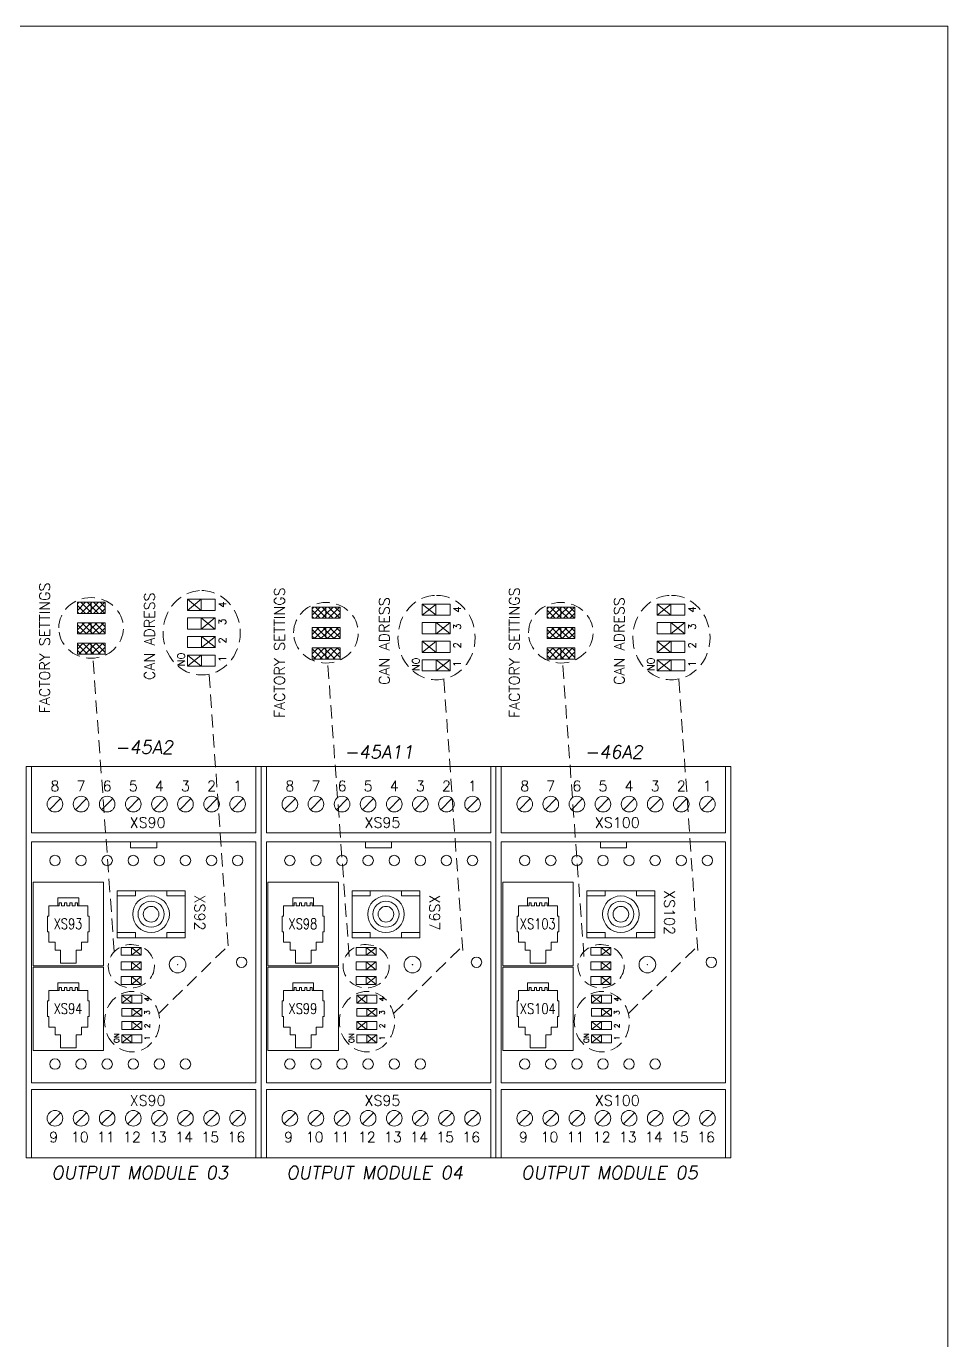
# Model space of a CAD drawing. Extents: x -2993 to 3661, y -4147 to -1441.
# Drawn here: x 825.5 to 1002.1, y -3461.8 to -3209.9 of the extents above; entities that cross this region are included whole.
import ezdxf
from ezdxf.enums import TextEntityAlignment as Align

# ---------------------------------------------------------------- set-up
doc = ezdxf.new("R2010")
doc.units = 0
doc.header["$LTSCALE"] = 0.1
doc.header["$MEASUREMENT"] = 0
doc.linetypes.add('DASHED', pattern=[19.05, 12.7, -6.35])
doc.layers.get('0').update_dxf_attribs({"linetype": 'CONTINUOUS'})
doc.layers.add('DIM', color=5, linetype='CONTINUOUS')
doc.styles.get("Standard").update_dxf_attribs({"font": 'simplex.shx'})

msp = doc.modelspace()

# ---------------------------------------------------------------- linework, layer by layer
at = {"linetype": 'Continuous', "lineweight": 13}
for p, q in [((856.39, -3319.73), (861.73, -3319.73)), ((856.39, -3321.86), (856.39, -3319.73)), ((859.02, -3321.86), (859.02, -3319.73)), ((861.73, -3319.73), (861.73, -3321.86)), ((835.32, -3320.3), (840.65, -3320.3)), ((835.32, -3322.43), (835.32, -3320.3)), ((837.95, -3322.43), (837.95, -3320.3)), ((840.65, -3320.3), (840.65, -3322.43)), ((861.73, -3321.86), (856.39, -3321.86)), ((880.32, -3321.22), (885.65, -3321.22)), ((880.32, -3323.35), (880.32, -3321.22)), ((882.95, -3323.35), (882.95, -3321.22)), ((885.65, -3321.22), (885.65, -3323.35)), ((901.39, -3320.65), (906.73, -3320.65)), ((901.39, -3322.78), (901.39, -3320.65)), ((904.02, -3322.78), (904.02, -3320.65)), ((906.73, -3320.65), (906.73, -3322.78)), ((925.32, -3321.22), (930.65, -3321.22)), ((925.32, -3323.35), (925.32, -3321.22)), ((927.95, -3323.35), (927.95, -3321.22)), ((930.65, -3321.22), (930.65, -3323.35)), ((946.39, -3320.65), (951.73, -3320.65)), ((946.39, -3322.78), (946.39, -3320.65)), ((949.02, -3322.78), (949.02, -3320.65)), ((951.73, -3320.65), (951.73, -3322.78)), ((840.65, -3322.43), (835.32, -3322.43)), ((835.32, -3324.21), (840.65, -3324.21)), ((835.32, -3326.34), (835.32, -3324.21)), ((837.95, -3326.34), (837.95, -3324.21)), ((840.65, -3324.21), (840.65, -3326.34)), ((856.39, -3323.28), (861.73, -3323.28)), ((856.39, -3325.42), (856.39, -3323.28)), ((859.02, -3325.42), (859.02, -3323.28)), ((861.73, -3323.28), (861.73, -3325.42)), ((885.65, -3323.35), (880.32, -3323.35)), ((906.73, -3322.78), (901.39, -3322.78)), ((901.39, -3324.2), (906.73, -3324.2)), ((901.39, -3326.34), (901.39, -3324.2)), ((904.02, -3326.34), (904.02, -3324.2)), ((906.73, -3324.2), (906.73, -3326.34)), ((930.65, -3323.35), (925.32, -3323.35)), ((951.73, -3322.78), (946.39, -3322.78)), ((946.39, -3324.2), (951.73, -3324.2)), ((946.39, -3326.34), (946.39, -3324.2)), ((949.02, -3326.34), (949.02, -3324.2)), ((951.73, -3324.2), (951.73, -3326.34)), ((840.65, -3326.34), (835.32, -3326.34)), ((861.73, -3325.42), (856.39, -3325.42)), ((861.73, -3326.84), (856.39, -3326.84)), ((856.39, -3326.84), (856.39, -3328.97)), ((859.09, -3328.97), (859.09, -3326.84)), ((861.73, -3328.97), (861.73, -3326.84)), ((880.32, -3325.13), (885.65, -3325.13)), ((880.32, -3327.26), (880.32, -3325.13)), ((885.65, -3327.26), (880.32, -3327.26)), ((882.95, -3327.26), (882.95, -3325.13)), ((885.65, -3325.13), (885.65, -3327.26)), ((906.73, -3326.34), (901.39, -3326.34)), ((925.32, -3325.13), (930.65, -3325.13)), ((925.32, -3327.26), (925.32, -3325.13)), ((930.65, -3327.26), (925.32, -3327.26)), ((927.95, -3327.26), (927.95, -3325.13)), ((930.65, -3325.13), (930.65, -3327.26)), ((951.73, -3326.34), (946.39, -3326.34)), ((835.32, -3328.12), (840.65, -3328.12)), ((835.32, -3330.26), (835.32, -3328.12)), ((837.95, -3330.26), (837.95, -3328.12)), ((840.65, -3328.12), (840.65, -3330.26)), ((856.39, -3328.97), (861.73, -3328.97)), ((880.32, -3329.04), (885.65, -3329.04)), ((880.32, -3331.17), (880.32, -3329.04)), ((882.95, -3331.17), (882.95, -3329.04)), ((885.65, -3329.04), (885.65, -3331.17)), ((906.73, -3327.76), (901.39, -3327.76)), ((901.39, -3327.76), (901.39, -3329.89)), ((904.09, -3329.89), (904.09, -3327.76)), ((906.73, -3329.89), (906.73, -3327.76)), ((925.32, -3329.04), (930.65, -3329.04)), ((925.32, -3331.17), (925.32, -3329.04)), ((927.95, -3331.17), (927.95, -3329.04)), ((930.65, -3329.04), (930.65, -3331.17)), ((951.73, -3327.76), (946.39, -3327.76)), ((946.39, -3327.76), (946.39, -3329.89)), ((949.09, -3329.89), (949.09, -3327.76)), ((951.73, -3329.89), (951.73, -3327.76)), ((840.65, -3330.26), (835.32, -3330.26)), ((861.73, -3330.4), (856.39, -3330.4)), ((856.39, -3330.4), (856.39, -3332.53)), ((859.09, -3332.53), (859.09, -3330.4)), ((861.73, -3332.53), (861.73, -3330.4)), ((885.65, -3331.17), (880.32, -3331.17)), ((901.39, -3329.89), (906.73, -3329.89)), ((906.73, -3331.31), (901.39, -3331.31)), ((901.39, -3331.31), (901.39, -3333.45)), ((904.09, -3333.45), (904.09, -3331.31)), ((906.73, -3333.45), (906.73, -3331.31)), ((930.65, -3331.17), (925.32, -3331.17)), ((946.39, -3329.89), (951.73, -3329.89)), ((951.73, -3331.31), (946.39, -3331.31)), ((946.39, -3331.31), (946.39, -3333.45)), ((949.09, -3333.45), (949.09, -3331.31)), ((951.73, -3333.45), (951.73, -3331.31)), ((856.39, -3332.53), (861.73, -3332.53)), ((901.39, -3333.45), (906.73, -3333.45)), ((946.39, -3333.45), (951.73, -3333.45)), ((831.86, -3377.86), (832.27, -3377.86)), ((831.86, -3378.44), (831.86, -3377.86)), ((832.27, -3377.86), (832.27, -3378.44)), ((832.27, -3378.44), (832.88, -3378.44)), ((832.88, -3377.86), (833.29, -3377.86)), ((832.88, -3378.44), (832.88, -3377.86)), ((833.29, -3377.86), (833.29, -3378.44)), ((833.29, -3378.44), (833.89, -3378.44)), ((833.89, -3378.44), (833.89, -3377.86)), ((833.89, -3377.86), (834.3, -3377.86)), ((834.3, -3377.86), (834.3, -3378.44)), ((834.3, -3378.44), (834.91, -3378.44)), ((834.91, -3377.86), (835.32, -3377.86)), ((834.91, -3378.44), (834.91, -3377.86)), ((835.32, -3377.86), (835.32, -3378.44)), ((876.86, -3377.86), (877.27, -3377.86)), ((876.86, -3378.44), (876.86, -3377.86)), ((877.27, -3377.86), (877.27, -3378.44)), ((877.27, -3378.44), (877.88, -3378.44)), ((877.88, -3377.86), (878.29, -3377.86)), ((877.88, -3378.44), (877.88, -3377.86)), ((878.29, -3377.86), (878.29, -3378.44)), ((878.29, -3378.44), (878.89, -3378.44)), ((878.89, -3378.44), (878.89, -3377.86)), ((878.89, -3377.86), (879.3, -3377.86)), ((879.3, -3377.86), (879.3, -3378.44)), ((879.3, -3378.44), (879.91, -3378.44)), ((879.91, -3377.86), (880.32, -3377.86)), ((879.91, -3378.44), (879.91, -3377.86)), ((880.32, -3377.86), (880.32, -3378.44)), ((921.86, -3377.86), (922.27, -3377.86)), ((921.86, -3378.44), (921.86, -3377.86)), ((922.27, -3377.86), (922.27, -3378.44)), ((922.27, -3378.44), (922.88, -3378.44)), ((922.88, -3377.86), (923.29, -3377.86)), ((922.88, -3378.44), (922.88, -3377.86)), ((923.29, -3377.86), (923.29, -3378.44)), ((923.29, -3378.44), (923.89, -3378.44)), ((923.89, -3378.44), (923.89, -3377.86)), ((923.89, -3377.86), (924.3, -3377.86)), ((924.3, -3377.86), (924.3, -3378.44)), ((924.3, -3378.44), (924.91, -3378.44)), ((924.91, -3377.86), (925.32, -3377.86)), ((924.91, -3378.44), (924.91, -3377.86)), ((925.32, -3377.86), (925.32, -3378.44)), ((843.73, -3387.95), (843.73, -3386.42)), ((843.73, -3386.42), (847.54, -3386.42)), ((843.73, -3386.42), (847.54, -3386.42)), ((845.66, -3386.42), (845.66, -3387.95)), ((847.54, -3386.42), (847.54, -3387.95)), ((888.73, -3387.95), (888.73, -3386.42)), ((888.73, -3386.42), (892.54, -3386.42)), ((888.73, -3386.42), (892.54, -3386.42)), ((890.66, -3386.42), (890.66, -3387.95)), ((892.54, -3386.42), (892.54, -3387.95)), ((933.73, -3387.95), (933.73, -3386.42)), ((933.73, -3386.42), (937.54, -3386.42)), ((933.73, -3386.42), (937.54, -3386.42)), ((935.66, -3386.42), (935.66, -3387.95)), ((937.54, -3386.42), (937.54, -3387.95)), ((847.54, -3387.95), (843.73, -3387.95)), ((847.54, -3387.95), (843.73, -3387.95)), ((843.73, -3390.74), (843.73, -3389.22)), ((843.73, -3389.22), (847.54, -3389.22)), ((843.73, -3389.22), (847.54, -3389.22)), ((845.66, -3389.22), (845.66, -3390.74)), ((847.54, -3389.22), (847.54, -3390.74)), ((892.54, -3387.95), (888.73, -3387.95)), ((892.54, -3387.95), (888.73, -3387.95)), ((888.73, -3390.74), (888.73, -3389.22)), ((888.73, -3389.22), (892.54, -3389.22)), ((888.73, -3389.22), (892.54, -3389.22)), ((890.66, -3389.22), (890.66, -3390.74)), ((892.54, -3389.22), (892.54, -3390.74)), ((937.54, -3387.95), (933.73, -3387.95)), ((937.54, -3387.95), (933.73, -3387.95)), ((933.73, -3390.74), (933.73, -3389.22)), ((933.73, -3389.22), (937.54, -3389.22)), ((933.73, -3389.22), (937.54, -3389.22)), ((935.66, -3389.22), (935.66, -3390.74)), ((937.54, -3389.22), (937.54, -3390.74)), ((847.54, -3390.74), (843.73, -3390.74)), ((847.54, -3390.74), (843.73, -3390.74)), ((843.73, -3393.54), (843.73, -3392.01)), ((843.73, -3392.01), (847.54, -3392.01)), ((843.73, -3392.01), (847.54, -3392.01)), ((845.66, -3392.01), (845.66, -3393.54)), ((847.54, -3392.01), (847.54, -3393.54)), ((892.54, -3390.74), (888.73, -3390.74)), ((892.54, -3390.74), (888.73, -3390.74)), ((888.73, -3393.54), (888.73, -3392.01)), ((888.73, -3392.01), (892.54, -3392.01)), ((888.73, -3392.01), (892.54, -3392.01)), ((890.66, -3392.01), (890.66, -3393.54)), ((892.54, -3392.01), (892.54, -3393.54)), ((937.54, -3390.74), (933.73, -3390.74)), ((937.54, -3390.74), (933.73, -3390.74)), ((933.73, -3393.54), (933.73, -3392.01)), ((933.73, -3392.01), (937.54, -3392.01)), ((933.73, -3392.01), (937.54, -3392.01)), ((935.66, -3392.01), (935.66, -3393.54)), ((937.54, -3392.01), (937.54, -3393.54)), ((831.86, -3394.69), (831.86, -3394.11)), ((831.86, -3394.11), (832.27, -3394.11)), ((832.27, -3394.11), (832.27, -3394.69)), ((832.27, -3394.69), (832.88, -3394.69)), ((832.88, -3394.11), (833.29, -3394.11)), ((832.88, -3394.69), (832.88, -3394.11)), ((833.29, -3394.11), (833.29, -3394.69)), ((833.29, -3394.69), (833.89, -3394.69)), ((833.89, -3394.69), (833.89, -3394.11)), ((833.89, -3394.11), (834.3, -3394.11)), ((834.3, -3394.11), (834.3, -3394.69)), ((834.3, -3394.69), (834.91, -3394.69)), ((834.91, -3394.69), (834.91, -3394.11)), ((834.91, -3394.11), (835.32, -3394.11)), ((835.32, -3394.11), (835.32, -3394.69)), ((847.54, -3393.54), (843.73, -3393.54)), ((847.54, -3393.54), (843.73, -3393.54)), ((876.86, -3394.69), (876.86, -3394.11)), ((876.86, -3394.11), (877.27, -3394.11)), ((877.27, -3394.11), (877.27, -3394.69)), ((877.27, -3394.69), (877.88, -3394.69)), ((877.88, -3394.11), (878.29, -3394.11)), ((877.88, -3394.69), (877.88, -3394.11)), ((878.29, -3394.11), (878.29, -3394.69)), ((878.29, -3394.69), (878.89, -3394.69)), ((878.89, -3394.69), (878.89, -3394.11)), ((878.89, -3394.11), (879.3, -3394.11)), ((879.3, -3394.11), (879.3, -3394.69)), ((879.3, -3394.69), (879.91, -3394.69)), ((879.91, -3394.69), (879.91, -3394.11)), ((879.91, -3394.11), (880.32, -3394.11)), ((880.32, -3394.11), (880.32, -3394.69)), ((892.54, -3393.54), (888.73, -3393.54)), ((892.54, -3393.54), (888.73, -3393.54)), ((921.86, -3394.69), (921.86, -3394.11)), ((921.86, -3394.11), (922.27, -3394.11)), ((922.27, -3394.11), (922.27, -3394.69)), ((922.27, -3394.69), (922.88, -3394.69)), ((922.88, -3394.11), (923.29, -3394.11)), ((922.88, -3394.69), (922.88, -3394.11)), ((923.29, -3394.11), (923.29, -3394.69)), ((923.29, -3394.69), (923.89, -3394.69)), ((923.89, -3394.69), (923.89, -3394.11)), ((923.89, -3394.11), (924.3, -3394.11)), ((924.3, -3394.11), (924.3, -3394.69)), ((924.3, -3394.69), (924.91, -3394.69)), ((924.91, -3394.69), (924.91, -3394.11)), ((924.91, -3394.11), (925.32, -3394.11)), ((925.32, -3394.11), (925.32, -3394.69)), ((937.54, -3393.54), (933.73, -3393.54)), ((937.54, -3393.54), (933.73, -3393.54)), ((843.86, -3395.57), (843.86, -3397.09)), ((847.67, -3395.57), (843.86, -3395.57)), ((843.86, -3397.09), (847.67, -3397.09)), ((845.77, -3395.57), (845.77, -3397.09)), ((847.67, -3397.09), (847.67, -3395.57)), ((888.86, -3395.57), (888.86, -3397.09)), ((892.67, -3395.57), (888.86, -3395.57)), ((888.86, -3397.09), (892.67, -3397.09)), ((890.77, -3395.57), (890.77, -3397.09)), ((892.67, -3397.09), (892.67, -3395.57)), ((933.86, -3395.57), (933.86, -3397.09)), ((937.67, -3395.57), (933.86, -3395.57)), ((933.86, -3397.09), (937.67, -3397.09)), ((935.77, -3395.57), (935.77, -3397.09)), ((937.67, -3397.09), (937.67, -3395.57)), ((847.67, -3398.11), (843.86, -3398.11)), ((843.86, -3398.11), (843.86, -3399.63)), ((843.86, -3399.63), (847.67, -3399.63)), ((845.77, -3398.11), (845.77, -3399.63)), ((847.67, -3399.63), (847.67, -3398.11)), ((892.67, -3398.11), (888.86, -3398.11)), ((888.86, -3398.11), (888.86, -3399.63)), ((888.86, -3399.63), (892.67, -3399.63)), ((890.77, -3398.11), (890.77, -3399.63)), ((892.67, -3399.63), (892.67, -3398.11)), ((937.67, -3398.11), (933.86, -3398.11)), ((933.86, -3398.11), (933.86, -3399.63)), ((933.86, -3399.63), (937.67, -3399.63)), ((935.77, -3398.11), (935.77, -3399.63)), ((937.67, -3399.63), (937.67, -3398.11)), ((843.86, -3402.17), (843.86, -3400.65)), ((843.86, -3400.65), (847.67, -3400.65)), ((847.67, -3402.17), (843.86, -3402.17)), ((845.77, -3400.65), (845.77, -3402.17)), ((847.67, -3400.65), (847.67, -3402.17)), ((888.86, -3402.17), (888.86, -3400.65)), ((888.86, -3400.65), (892.67, -3400.65)), ((892.67, -3402.17), (888.86, -3402.17)), ((890.77, -3400.65), (890.77, -3402.17)), ((892.67, -3400.65), (892.67, -3402.17)), ((933.86, -3402.17), (933.86, -3400.65)), ((933.86, -3400.65), (937.67, -3400.65)), ((937.67, -3402.17), (933.86, -3402.17)), ((935.77, -3400.65), (935.77, -3402.17)), ((937.67, -3400.65), (937.67, -3402.17)), ((843.86, -3403.19), (847.67, -3403.19)), ((843.86, -3404.71), (843.86, -3403.19)), ((847.67, -3404.71), (843.86, -3404.71)), ((845.77, -3403.19), (845.77, -3404.71)), ((847.67, -3403.19), (847.67, -3404.71)), ((888.86, -3403.19), (892.67, -3403.19)), ((888.86, -3404.71), (888.86, -3403.19)), ((892.67, -3404.71), (888.86, -3404.71)), ((890.77, -3403.19), (890.77, -3404.71)), ((892.67, -3403.19), (892.67, -3404.71)), ((933.86, -3403.19), (937.67, -3403.19)), ((933.86, -3404.71), (933.86, -3403.19)), ((937.67, -3404.71), (933.86, -3404.71)), ((935.77, -3403.19), (935.77, -3404.71)), ((937.67, -3403.19), (937.67, -3404.71))]:
    msp.add_line(p, q, dxfattribs=at)
at = {"color": 7, "lineweight": 13}
for p, q in [((859.06, -3319.73), (856.39, -3321.86)), ((856.39, -3319.73), (859.06, -3321.86)), ((904.06, -3320.65), (901.39, -3322.78)), ((901.39, -3320.65), (904.06, -3322.78)), ((949.06, -3320.65), (946.39, -3322.78)), ((946.39, -3320.65), (949.06, -3322.78)), ((861.69, -3323.28), (859.02, -3325.42)), ((859.02, -3323.28), (861.69, -3325.42)), ((906.73, -3324.2), (904.06, -3326.34)), ((904.06, -3324.2), (906.73, -3326.34)), ((951.73, -3324.2), (949.06, -3326.34)), ((949.06, -3324.2), (951.73, -3326.34)), ((861.76, -3326.84), (859.09, -3328.97)), ((859.09, -3326.84), (861.76, -3328.97)), ((904.06, -3327.76), (901.39, -3329.89)), ((901.39, -3327.76), (904.06, -3329.89)), ((949.06, -3327.76), (946.39, -3329.89)), ((946.39, -3327.76), (949.06, -3329.89)), ((859.06, -3330.4), (856.39, -3332.53)), ((856.39, -3330.4), (859.06, -3332.53)), ((906.76, -3331.31), (904.09, -3333.45)), ((904.09, -3331.31), (906.76, -3333.45)), ((949.06, -3331.31), (946.39, -3333.45)), ((946.39, -3331.31), (949.06, -3333.45)), ((845.66, -3386.42), (847.54, -3387.95)), ((847.54, -3386.42), (845.66, -3387.95)), ((890.66, -3386.42), (892.54, -3387.95)), ((892.54, -3386.42), (890.66, -3387.95)), ((935.66, -3386.42), (937.54, -3387.95)), ((937.54, -3386.42), (935.66, -3387.95)), ((845.64, -3389.22), (847.52, -3390.74)), ((847.52, -3389.22), (845.64, -3390.74)), ((890.64, -3389.22), (892.52, -3390.74)), ((892.52, -3389.22), (890.64, -3390.74)), ((935.64, -3389.22), (937.52, -3390.74)), ((937.52, -3389.22), (935.64, -3390.74)), ((845.66, -3392.01), (847.54, -3393.54)), ((847.54, -3392.01), (845.66, -3393.54)), ((890.66, -3392.01), (892.54, -3393.54)), ((892.54, -3392.01), (890.66, -3393.54)), ((935.66, -3392.01), (937.54, -3393.54)), ((937.54, -3392.01), (935.66, -3393.54)), ((843.86, -3395.57), (845.74, -3397.09)), ((845.74, -3395.57), (843.86, -3397.09)), ((888.86, -3395.57), (890.74, -3397.09)), ((890.74, -3395.57), (888.86, -3397.09)), ((933.86, -3395.57), (935.74, -3397.09)), ((935.74, -3395.57), (933.86, -3397.09)), ((845.77, -3398.11), (847.65, -3399.63)), ((847.65, -3398.11), (845.77, -3399.63)), ((890.77, -3398.11), (892.65, -3399.63)), ((892.65, -3398.11), (890.77, -3399.63)), ((935.77, -3398.11), (937.65, -3399.63)), ((937.65, -3398.11), (935.77, -3399.63)), ((845.77, -3400.65), (847.65, -3402.17)), ((847.65, -3400.65), (845.77, -3402.17)), ((888.86, -3400.65), (890.74, -3402.17)), ((890.74, -3400.65), (888.86, -3402.17)), ((933.86, -3400.65), (935.74, -3402.17)), ((935.74, -3400.65), (933.86, -3402.17)), ((843.86, -3403.19), (845.74, -3404.71)), ((845.74, -3403.19), (843.86, -3404.71)), ((890.77, -3403.19), (892.65, -3404.71)), ((892.65, -3403.19), (890.77, -3404.71)), ((933.86, -3403.19), (935.74, -3404.71)), ((935.74, -3403.19), (933.86, -3404.71))]:
    msp.add_line(p, q, dxfattribs=at)
at = {"lineweight": 13}
for p, q in [((835.32, -3320.6), (835.62, -3320.3)), ((835.32, -3321.84), (836.86, -3320.3)), ((836.86, -3322.43), (835.32, -3320.89)), ((835.63, -3322.43), (835.32, -3322.13)), ((837.95, -3322.28), (835.97, -3320.3)), ((835.97, -3322.43), (837.95, -3320.45)), ((837.95, -3321.05), (837.2, -3320.3)), ((837.2, -3322.43), (837.95, -3321.68)), ((837.95, -3320.45), (838.1, -3320.3)), ((837.95, -3321.68), (839.34, -3320.3)), ((839.34, -3322.43), (837.95, -3321.05)), ((838.1, -3322.43), (837.95, -3322.28)), ((838.44, -3322.43), (840.57, -3320.3)), ((840.58, -3322.43), (838.44, -3320.3)), ((840.65, -3321.27), (839.68, -3320.3)), ((839.68, -3322.43), (840.65, -3321.46)), ((880.32, -3321.52), (880.62, -3321.22)), ((880.32, -3322.76), (881.86, -3321.22)), ((881.86, -3323.35), (880.32, -3321.81)), ((882.95, -3323.2), (880.97, -3321.22)), ((880.97, -3323.35), (882.95, -3321.36)), ((882.95, -3321.97), (882.2, -3321.22)), ((882.95, -3321.36), (883.1, -3321.22)), ((882.95, -3322.6), (884.34, -3321.22)), ((884.34, -3323.35), (882.95, -3321.97)), ((883.44, -3323.35), (885.57, -3321.22)), ((885.58, -3323.35), (883.44, -3321.22)), ((885.65, -3322.19), (884.68, -3321.22)), ((925.32, -3321.52), (925.62, -3321.22)), ((925.32, -3322.76), (926.86, -3321.22)), ((926.86, -3323.35), (925.32, -3321.81)), ((927.95, -3323.2), (925.97, -3321.22)), ((925.97, -3323.35), (927.95, -3321.36)), ((927.95, -3321.97), (927.2, -3321.22)), ((927.95, -3321.36), (928.1, -3321.22)), ((927.95, -3322.6), (929.34, -3321.22)), ((929.34, -3323.35), (927.95, -3321.97)), ((928.44, -3323.35), (930.57, -3321.22)), ((930.58, -3323.35), (928.44, -3321.22)), ((930.65, -3322.19), (929.68, -3321.22)), ((835.32, -3324.32), (835.42, -3324.21)), ((835.32, -3325.55), (836.66, -3324.21)), ((837.06, -3326.34), (835.32, -3324.6)), ((835.77, -3326.34), (837.9, -3324.21)), ((837.95, -3326), (836.17, -3324.21)), ((837.95, -3324.76), (837.4, -3324.21)), ((837.95, -3325.4), (839.14, -3324.21)), ((839.54, -3326.34), (837.95, -3324.76)), ((838.24, -3326.34), (840.37, -3324.21)), ((840.65, -3326.22), (838.64, -3324.21)), ((840.65, -3324.98), (839.88, -3324.21)), ((880.63, -3323.35), (880.32, -3323.04)), ((882.2, -3323.35), (882.95, -3322.6)), ((883.1, -3323.35), (882.95, -3323.2)), ((884.68, -3323.35), (885.65, -3322.38)), ((925.63, -3323.35), (925.32, -3323.04)), ((927.2, -3323.35), (927.95, -3322.6)), ((928.1, -3323.35), (927.95, -3323.2)), ((929.68, -3323.35), (930.65, -3322.38)), ((835.83, -3326.34), (835.32, -3325.84)), ((837, -3326.34), (837.95, -3325.4)), ((838.3, -3326.34), (837.95, -3326)), ((839.48, -3326.34), (840.65, -3325.17)), ((880.32, -3325.24), (880.42, -3325.13)), ((880.32, -3326.47), (881.66, -3325.13)), ((882.06, -3327.26), (880.32, -3325.52)), ((880.83, -3327.26), (880.32, -3326.76)), ((880.77, -3327.26), (882.9, -3325.13)), ((882.95, -3326.91), (881.17, -3325.13)), ((882, -3327.26), (882.95, -3326.31)), ((882.95, -3325.68), (882.4, -3325.13)), ((882.95, -3326.31), (884.14, -3325.13)), ((884.54, -3327.26), (882.95, -3325.68)), ((883.3, -3327.26), (882.95, -3326.91)), ((883.24, -3327.26), (885.37, -3325.13)), ((885.65, -3327.14), (883.64, -3325.13)), ((884.48, -3327.26), (885.65, -3326.09)), ((885.65, -3325.9), (884.88, -3325.13)), ((925.32, -3325.24), (925.42, -3325.13)), ((925.32, -3326.47), (926.66, -3325.13)), ((927.06, -3327.26), (925.32, -3325.52)), ((925.83, -3327.26), (925.32, -3326.76)), ((925.77, -3327.26), (927.9, -3325.13)), ((927.95, -3326.91), (926.17, -3325.13)), ((927, -3327.26), (927.95, -3326.31)), ((927.95, -3325.68), (927.4, -3325.13)), ((927.95, -3326.31), (929.14, -3325.13)), ((929.54, -3327.26), (927.95, -3325.68)), ((928.3, -3327.26), (927.95, -3326.91)), ((928.24, -3327.26), (930.37, -3325.13)), ((930.65, -3327.14), (928.64, -3325.13)), ((929.48, -3327.26), (930.65, -3326.09)), ((930.65, -3325.9), (929.88, -3325.13)), ((835.32, -3329.27), (836.46, -3328.12)), ((837.26, -3330.26), (835.32, -3328.31)), ((836.02, -3330.26), (835.32, -3329.55)), ((835.57, -3330.26), (837.7, -3328.12)), ((837.95, -3329.71), (836.37, -3328.12)), ((836.8, -3330.26), (837.95, -3329.11)), ((837.95, -3328.47), (837.6, -3328.12)), ((837.95, -3329.11), (838.94, -3328.12)), ((839.74, -3330.26), (837.95, -3328.47)), ((838.5, -3330.26), (837.95, -3329.71)), ((838.04, -3330.26), (840.18, -3328.12)), ((840.65, -3329.93), (838.84, -3328.12)), ((839.28, -3330.26), (840.65, -3328.88)), ((840.65, -3328.7), (840.08, -3328.12)), ((880.32, -3330.19), (881.46, -3329.04)), ((882.26, -3331.17), (880.32, -3329.23)), ((880.57, -3331.17), (882.7, -3329.04)), ((882.95, -3330.63), (881.37, -3329.04)), ((882.95, -3329.39), (882.6, -3329.04)), ((882.95, -3330.03), (883.94, -3329.04)), ((884.74, -3331.17), (882.95, -3329.39)), ((883.04, -3331.17), (885.18, -3329.04)), ((885.65, -3330.85), (883.84, -3329.04)), ((884.28, -3331.17), (885.65, -3329.8)), ((885.65, -3329.62), (885.08, -3329.04)), ((925.32, -3330.19), (926.46, -3329.04)), ((927.26, -3331.17), (925.32, -3329.23)), ((925.57, -3331.17), (927.7, -3329.04)), ((927.95, -3330.63), (926.37, -3329.04)), ((927.95, -3329.39), (927.6, -3329.04)), ((927.95, -3330.03), (928.94, -3329.04)), ((929.74, -3331.17), (927.95, -3329.39)), ((928.04, -3331.17), (930.18, -3329.04)), ((930.65, -3330.85), (928.84, -3329.04)), ((929.28, -3331.17), (930.65, -3329.8)), ((930.65, -3329.62), (930.08, -3329.04)), ((840.52, -3330.26), (840.65, -3330.12)), ((881.02, -3331.17), (880.32, -3330.47)), ((881.8, -3331.17), (882.95, -3330.03)), ((883.5, -3331.17), (882.95, -3330.63)), ((885.52, -3331.17), (885.65, -3331.04)), ((926.02, -3331.17), (925.32, -3330.47)), ((926.8, -3331.17), (927.95, -3330.03)), ((928.5, -3331.17), (927.95, -3330.63)), ((930.52, -3331.17), (930.65, -3331.04)), ((825.53, -3351.78), (825.53, -3426.78)), ((825.53, -3351.78), (825.53, -3426.78)), ((825.53, -3351.78), (825.53, -3426.78)), ((825.53, -3351.78), (825.53, -3426.78)), ((825.53, -3351.78), (825.53, -3426.78)), ((825.53, -3351.78), (825.53, -3426.78)), ((825.53, -3351.78), (825.53, -3426.78)), ((825.53, -3351.78), (825.53, -3426.78)), ((870.53, -3351.78), (825.53, -3351.78)), ((870.53, -3351.78), (825.53, -3351.78)), ((825.53, -3351.78), (825.53, -3426.78)), ((825.53, -3351.78), (825.53, -3426.78)), ((825.53, -3351.78), (825.53, -3426.78)), ((825.53, -3351.78), (825.53, -3426.78)), ((825.53, -3351.78), (825.53, -3426.78)), ((825.53, -3351.78), (825.53, -3426.78)), ((825.53, -3351.78), (825.53, -3426.78)), ((826.53, -3364.48), (826.53, -3351.78)), ((869.53, -3364.48), (869.53, -3351.78)), ((870.53, -3351.78), (870.53, -3425.86)), ((870.53, -3351.78), (870.53, -3425.86)), ((870.53, -3351.78), (870.53, -3425.86)), ((870.53, -3351.78), (870.53, -3425.86)), ((870.53, -3351.78), (870.53, -3425.86)), ((915.53, -3351.78), (870.53, -3351.78)), ((915.53, -3351.78), (870.53, -3351.78)), ((870.53, -3351.78), (870.53, -3426.78)), ((870.53, -3351.78), (870.53, -3426.78)), ((870.53, -3351.78), (870.53, -3426.78)), ((870.53, -3351.78), (870.53, -3426.78)), ((870.53, -3351.78), (870.53, -3426.78)), ((870.53, -3351.78), (870.53, -3426.78)), ((870.53, -3351.78), (870.53, -3426.78)), ((871.53, -3364.48), (871.53, -3351.78)), ((914.53, -3364.48), (914.53, -3351.78)), ((915.53, -3351.78), (915.53, -3426.78)), ((915.53, -3351.78), (915.53, -3426.78)), ((915.53, -3351.78), (915.53, -3426.78)), ((915.53, -3351.78), (915.53, -3426.78)), ((915.53, -3351.78), (915.53, -3426.78)), ((915.53, -3351.78), (915.53, -3426.78)), ((915.53, -3351.78), (915.53, -3426.78)), ((915.53, -3351.78), (915.53, -3426.78)), ((960.53, -3351.78), (915.53, -3351.78)), ((960.53, -3351.78), (915.53, -3351.78)), ((915.53, -3351.78), (915.53, -3426.78)), ((915.53, -3351.78), (915.53, -3426.78)), ((915.53, -3351.78), (915.53, -3426.78)), ((915.53, -3351.78), (915.53, -3426.78)), ((915.53, -3351.78), (915.53, -3426.78)), ((915.53, -3351.78), (915.53, -3426.78)), ((915.53, -3351.78), (915.53, -3426.78)), ((916.53, -3364.48), (916.53, -3351.78)), ((959.53, -3364.48), (959.53, -3351.78)), ((960.53, -3351.78), (960.53, -3426.78)), ((960.53, -3351.78), (960.53, -3426.78)), ((960.53, -3351.78), (960.53, -3426.78)), ((960.53, -3351.78), (960.53, -3426.78)), ((960.53, -3351.78), (960.53, -3426.78)), ((960.53, -3351.78), (960.53, -3426.78)), ((960.53, -3351.78), (960.53, -3426.78)), ((960.53, -3351.78), (960.53, -3426.78)), ((832.09, -3357.91), (829.97, -3360.04)), ((837.09, -3357.91), (834.97, -3360.04)), ((842.09, -3357.91), (839.97, -3360.04)), ((847.09, -3357.91), (844.97, -3360.04)), ((852.09, -3357.91), (849.97, -3360.04)), ((857.09, -3357.91), (854.97, -3360.04)), ((862.09, -3357.91), (859.97, -3360.04)), ((867.09, -3357.91), (864.97, -3360.04)), ((877.09, -3357.91), (874.97, -3360.04)), ((882.09, -3357.91), (879.97, -3360.04)), ((887.09, -3357.91), (884.97, -3360.04)), ((892.09, -3357.91), (889.97, -3360.04)), ((897.09, -3357.91), (894.97, -3360.04)), ((902.09, -3357.91), (899.97, -3360.04)), ((907.09, -3357.91), (904.97, -3360.04)), ((912.09, -3357.91), (909.97, -3360.04)), ((922.09, -3357.91), (919.97, -3360.04)), ((927.09, -3357.91), (924.97, -3360.04)), ((932.09, -3357.91), (929.97, -3360.04)), ((937.09, -3357.91), (934.97, -3360.04)), ((942.09, -3357.91), (939.97, -3360.04)), ((947.09, -3357.91), (944.97, -3360.04)), ((952.09, -3357.91), (949.97, -3360.04)), ((957.09, -3357.91), (954.97, -3360.04)), ((825.53, -3364.03), (825.53, -3414.53)), ((869.53, -3364.48), (826.53, -3364.48)), ((870.53, -3364.03), (870.53, -3414.53)), ((914.53, -3364.48), (871.53, -3364.48)), ((915.53, -3364.03), (915.53, -3414.53)), ((959.53, -3364.48), (916.53, -3364.48)), ((869.53, -3366.18), (826.53, -3366.18)), ((826.53, -3412.38), (826.53, -3366.18)), ((845.53, -3366.18), (845.53, -3367.38)), ((850.53, -3367.38), (845.53, -3367.38)), ((850.53, -3366.18), (850.53, -3367.38)), ((869.53, -3412.38), (869.53, -3366.18)), ((914.53, -3366.18), (871.53, -3366.18)), ((871.53, -3412.38), (871.53, -3366.18)), ((890.53, -3366.18), (890.53, -3367.38)), ((895.53, -3367.38), (890.53, -3367.38)), ((895.53, -3366.18), (895.53, -3367.38)), ((914.53, -3412.38), (914.53, -3366.18)), ((959.53, -3366.18), (916.53, -3366.18)), ((916.53, -3412.38), (916.53, -3366.18)), ((935.53, -3366.18), (935.53, -3367.38)), ((940.53, -3367.38), (935.53, -3367.38)), ((940.53, -3366.18), (940.53, -3367.38)), ((959.53, -3412.38), (959.53, -3366.18)), ((826.84, -3373.94), (840.34, -3373.94)), ((826.84, -3373.94), (826.84, -3389.94)), ((840.34, -3373.94), (840.34, -3389.94)), ((871.84, -3373.94), (885.34, -3373.94)), ((871.84, -3373.94), (871.84, -3389.94)), ((885.34, -3373.94), (885.34, -3389.94)), ((916.84, -3373.94), (930.34, -3373.94)), ((916.84, -3373.94), (916.84, -3389.94)), ((930.34, -3373.94), (930.34, -3389.94)), ((831.59, -3376.94), (835.59, -3376.94)), ((831.59, -3376.94), (831.59, -3378.44)), ((835.59, -3376.94), (835.59, -3378.44)), ((855.95, -3375.57), (842.95, -3375.57)), ((842.95, -3375.57), (842.95, -3384.57)), ((846.45, -3376.57), (842.95, -3376.57)), ((846.45, -3376.57), (846.45, -3375.57)), ((852.45, -3376.57), (852.45, -3375.57)), ((855.95, -3376.57), (852.45, -3376.57)), ((855.95, -3375.57), (855.95, -3384.57)), ((876.59, -3376.94), (880.59, -3376.94)), ((876.59, -3376.94), (876.59, -3378.44)), ((880.59, -3376.94), (880.59, -3378.44)), ((900.95, -3375.57), (887.95, -3375.57)), ((887.95, -3375.57), (887.95, -3384.57)), ((891.45, -3376.57), (887.95, -3376.57)), ((891.45, -3376.57), (891.45, -3375.57)), ((897.45, -3376.57), (897.45, -3375.57)), ((900.95, -3376.57), (897.45, -3376.57)), ((900.95, -3375.57), (900.95, -3384.57)), ((921.59, -3376.94), (925.59, -3376.94)), ((921.59, -3376.94), (921.59, -3378.44)), ((925.59, -3376.94), (925.59, -3378.44)), ((945.95, -3375.57), (932.95, -3375.57)), ((932.95, -3375.57), (932.95, -3384.57)), ((936.45, -3376.57), (932.95, -3376.57)), ((936.45, -3376.57), (936.45, -3375.57)), ((942.45, -3376.57), (942.45, -3375.57)), ((945.95, -3376.57), (942.45, -3376.57)), ((945.95, -3375.57), (945.95, -3384.57)), ((829.84, -3378.44), (831.59, -3378.44)), ((829.84, -3378.44), (829.84, -3380.44)), ((831.86, -3378.44), (831.59, -3378.44)), ((835.32, -3378.44), (835.59, -3378.44)), ((835.59, -3378.44), (837.34, -3378.44)), ((837.34, -3378.44), (837.34, -3380.44)), ((874.84, -3378.44), (876.59, -3378.44)), ((874.84, -3378.44), (874.84, -3380.44)), ((876.86, -3378.44), (876.59, -3378.44)), ((880.32, -3378.44), (880.59, -3378.44)), ((880.59, -3378.44), (882.34, -3378.44)), ((882.34, -3378.44), (882.34, -3380.44)), ((919.84, -3378.44), (921.59, -3378.44)), ((919.84, -3378.44), (919.84, -3380.44)), ((921.86, -3378.44), (921.59, -3378.44)), ((925.32, -3378.44), (925.59, -3378.44)), ((925.59, -3378.44), (927.34, -3378.44)), ((927.34, -3378.44), (927.34, -3380.44)), ((829.59, -3380.44), (829.84, -3380.44)), ((829.59, -3380.44), (829.59, -3383.44)), ((837.34, -3380.44), (837.59, -3380.44)), ((837.59, -3380.44), (837.59, -3383.44)), ((874.59, -3380.44), (874.84, -3380.44)), ((874.59, -3380.44), (874.59, -3383.44)), ((882.34, -3380.44), (882.59, -3380.44)), ((882.59, -3380.44), (882.59, -3383.44)), ((919.59, -3380.44), (919.84, -3380.44)), ((919.59, -3380.44), (919.59, -3383.44)), ((927.34, -3380.44), (927.59, -3380.44)), ((927.59, -3380.44), (927.59, -3383.44)), ((829.59, -3383.44), (829.84, -3383.44)), ((829.84, -3383.44), (829.84, -3385.44)), ((837.34, -3383.44), (837.59, -3383.44)), ((837.34, -3383.44), (837.34, -3385.44)), ((846.45, -3383.57), (842.95, -3383.57)), ((855.95, -3384.57), (842.95, -3384.57)), ((846.45, -3384.57), (846.45, -3383.57)), ((855.95, -3383.57), (852.45, -3383.57)), ((852.45, -3384.57), (852.45, -3383.57)), ((874.59, -3383.44), (874.84, -3383.44)), ((874.84, -3383.44), (874.84, -3385.44)), ((882.34, -3383.44), (882.59, -3383.44)), ((882.34, -3383.44), (882.34, -3385.44)), ((891.45, -3383.57), (887.95, -3383.57)), ((900.95, -3384.57), (887.95, -3384.57)), ((891.45, -3384.57), (891.45, -3383.57)), ((900.95, -3383.57), (897.45, -3383.57)), ((897.45, -3384.57), (897.45, -3383.57)), ((919.59, -3383.44), (919.84, -3383.44)), ((919.84, -3383.44), (919.84, -3385.44)), ((927.34, -3383.44), (927.59, -3383.44)), ((927.34, -3383.44), (927.34, -3385.44)), ((936.45, -3383.57), (932.95, -3383.57)), ((945.95, -3384.57), (932.95, -3384.57)), ((936.45, -3384.57), (936.45, -3383.57)), ((945.95, -3383.57), (942.45, -3383.57)), ((942.45, -3384.57), (942.45, -3383.57)), ((829.84, -3385.44), (831.09, -3385.44)), ((831.09, -3385.44), (831.09, -3386.94)), ((831.09, -3386.94), (832.09, -3386.94)), ((832.09, -3386.94), (832.09, -3389.44)), ((835.09, -3386.94), (835.09, -3389.44)), ((835.09, -3386.94), (836.09, -3386.94)), ((836.09, -3385.44), (836.09, -3386.94)), ((836.09, -3385.44), (837.34, -3385.44)), ((874.84, -3385.44), (876.09, -3385.44)), ((876.09, -3385.44), (876.09, -3386.94)), ((876.09, -3386.94), (877.09, -3386.94)), ((877.09, -3386.94), (877.09, -3389.44)), ((880.09, -3386.94), (880.09, -3389.44)), ((880.09, -3386.94), (881.09, -3386.94)), ((881.09, -3385.44), (881.09, -3386.94)), ((881.09, -3385.44), (882.34, -3385.44)), ((919.84, -3385.44), (921.09, -3385.44)), ((921.09, -3385.44), (921.09, -3386.94)), ((921.09, -3386.94), (922.09, -3386.94)), ((922.09, -3386.94), (922.09, -3389.44)), ((925.09, -3386.94), (925.09, -3389.44)), ((925.09, -3386.94), (926.09, -3386.94)), ((926.09, -3385.44), (926.09, -3386.94)), ((926.09, -3385.44), (927.34, -3385.44)), ((826.84, -3389.94), (840.34, -3389.94)), ((826.84, -3390.19), (826.84, -3406.19)), ((826.84, -3390.19), (840.34, -3390.19)), ((832.09, -3389.44), (835.09, -3389.44)), ((840.34, -3390.19), (840.34, -3406.19)), ((871.84, -3389.94), (885.34, -3389.94)), ((871.84, -3390.19), (871.84, -3406.19)), ((871.84, -3390.19), (885.34, -3390.19)), ((877.09, -3389.44), (880.09, -3389.44)), ((885.34, -3390.19), (885.34, -3406.19)), ((916.84, -3389.94), (930.34, -3389.94)), ((916.84, -3390.19), (916.84, -3406.19)), ((916.84, -3390.19), (930.34, -3390.19)), ((922.09, -3389.44), (925.09, -3389.44)), ((930.34, -3390.19), (930.34, -3406.19)), ((829.84, -3394.69), (829.84, -3396.69)), ((829.84, -3394.69), (831.59, -3394.69)), ((831.59, -3393.19), (835.59, -3393.19)), ((831.59, -3393.19), (831.59, -3394.69)), ((831.86, -3394.69), (831.59, -3394.69)), ((835.32, -3394.69), (835.59, -3394.69)), ((835.59, -3393.19), (835.59, -3394.69)), ((835.59, -3394.69), (837.34, -3394.69)), ((837.34, -3394.69), (837.34, -3396.69)), ((874.84, -3394.69), (874.84, -3396.69)), ((874.84, -3394.69), (876.59, -3394.69)), ((876.59, -3393.19), (880.59, -3393.19)), ((876.59, -3393.19), (876.59, -3394.69)), ((876.86, -3394.69), (876.59, -3394.69)), ((880.32, -3394.69), (880.59, -3394.69)), ((880.59, -3393.19), (880.59, -3394.69)), ((880.59, -3394.69), (882.34, -3394.69)), ((882.34, -3394.69), (882.34, -3396.69)), ((919.84, -3394.69), (919.84, -3396.69)), ((919.84, -3394.69), (921.59, -3394.69)), ((921.59, -3393.19), (925.59, -3393.19)), ((921.59, -3393.19), (921.59, -3394.69)), ((921.86, -3394.69), (921.59, -3394.69)), ((925.32, -3394.69), (925.59, -3394.69)), ((925.59, -3393.19), (925.59, -3394.69)), ((925.59, -3394.69), (927.34, -3394.69)), ((927.34, -3394.69), (927.34, -3396.69)), ((829.59, -3396.69), (829.59, -3399.69)), ((829.59, -3396.69), (829.84, -3396.69)), ((837.34, -3396.69), (837.59, -3396.69)), ((837.59, -3396.69), (837.59, -3399.69)), ((874.59, -3396.69), (874.59, -3399.69)), ((874.59, -3396.69), (874.84, -3396.69)), ((882.34, -3396.69), (882.59, -3396.69)), ((882.59, -3396.69), (882.59, -3399.69)), ((919.59, -3396.69), (919.59, -3399.69)), ((919.59, -3396.69), (919.84, -3396.69)), ((927.34, -3396.69), (927.59, -3396.69)), ((927.59, -3396.69), (927.59, -3399.69)), ((829.59, -3399.69), (829.84, -3399.69)), ((829.84, -3399.69), (829.84, -3401.69)), ((837.34, -3399.69), (837.34, -3401.69)), ((837.34, -3399.69), (837.59, -3399.69)), ((874.59, -3399.69), (874.84, -3399.69)), ((874.84, -3399.69), (874.84, -3401.69)), ((882.34, -3399.69), (882.34, -3401.69)), ((882.34, -3399.69), (882.59, -3399.69)), ((919.59, -3399.69), (919.84, -3399.69)), ((919.84, -3399.69), (919.84, -3401.69)), ((927.34, -3399.69), (927.34, -3401.69)), ((927.34, -3399.69), (927.59, -3399.69)), ((829.84, -3401.69), (831.09, -3401.69)), ((831.09, -3401.69), (831.09, -3403.19)), ((836.09, -3401.69), (836.09, -3403.19)), ((836.09, -3401.69), (837.34, -3401.69)), ((874.84, -3401.69), (876.09, -3401.69)), ((876.09, -3401.69), (876.09, -3403.19)), ((881.09, -3401.69), (881.09, -3403.19)), ((881.09, -3401.69), (882.34, -3401.69)), ((919.84, -3401.69), (921.09, -3401.69)), ((921.09, -3401.69), (921.09, -3403.19)), ((926.09, -3401.69), (926.09, -3403.19)), ((926.09, -3401.69), (927.34, -3401.69)), ((831.09, -3403.19), (832.09, -3403.19)), ((832.09, -3403.19), (832.09, -3405.69)), ((835.09, -3403.19), (835.09, -3405.69)), ((835.09, -3403.19), (836.09, -3403.19)), ((876.09, -3403.19), (877.09, -3403.19)), ((877.09, -3403.19), (877.09, -3405.69)), ((880.09, -3403.19), (880.09, -3405.69)), ((880.09, -3403.19), (881.09, -3403.19)), ((921.09, -3403.19), (922.09, -3403.19)), ((922.09, -3403.19), (922.09, -3405.69)), ((925.09, -3403.19), (925.09, -3405.69)), ((925.09, -3403.19), (926.09, -3403.19)), ((826.84, -3406.19), (840.34, -3406.19)), ((832.09, -3405.69), (835.09, -3405.69)), ((871.84, -3406.19), (885.34, -3406.19)), ((877.09, -3405.69), (880.09, -3405.69)), ((916.84, -3406.19), (930.34, -3406.19)), ((922.09, -3405.69), (925.09, -3405.69)), ((869.53, -3412.38), (826.53, -3412.38)), ((914.53, -3412.38), (871.53, -3412.38)), ((959.53, -3412.38), (916.53, -3412.38)), ((869.53, -3413.68), (826.53, -3413.68)), ((826.53, -3413.68), (826.53, -3426.78)), ((869.53, -3413.68), (869.53, -3426.78)), ((914.53, -3413.68), (871.53, -3413.68)), ((871.53, -3413.68), (871.53, -3426.78)), ((914.53, -3413.68), (914.53, -3426.78)), ((959.53, -3413.68), (916.53, -3413.68)), ((916.53, -3413.68), (916.53, -3426.78)), ((959.53, -3413.68), (959.53, -3426.78)), ((832.09, -3418.11), (829.97, -3420.24)), ((837.09, -3418.11), (834.97, -3420.24)), ((842.09, -3418.11), (839.97, -3420.24)), ((847.09, -3418.11), (844.97, -3420.24)), ((852.09, -3418.11), (849.97, -3420.24)), ((857.09, -3418.11), (854.97, -3420.24)), ((862.09, -3418.11), (859.97, -3420.24)), ((867.09, -3418.11), (864.97, -3420.24)), ((877.09, -3418.11), (874.97, -3420.24)), ((882.09, -3418.11), (879.97, -3420.24)), ((887.09, -3418.11), (884.97, -3420.24)), ((892.09, -3418.11), (889.97, -3420.24)), ((897.09, -3418.11), (894.97, -3420.24)), ((902.09, -3418.11), (899.97, -3420.24)), ((907.09, -3418.11), (904.97, -3420.24)), ((912.09, -3418.11), (909.97, -3420.24)), ((922.09, -3418.11), (919.97, -3420.24)), ((927.09, -3418.11), (924.97, -3420.24)), ((932.09, -3418.11), (929.97, -3420.24)), ((937.09, -3418.11), (934.97, -3420.24)), ((942.09, -3418.11), (939.97, -3420.24)), ((947.09, -3418.11), (944.97, -3420.24)), ((952.09, -3418.11), (949.97, -3420.24)), ((957.09, -3418.11), (954.97, -3420.24)), ((870.53, -3426.78), (825.53, -3426.78)), ((870.53, -3426.78), (869.53, -3426.78)), ((915.53, -3426.78), (870.53, -3426.78)), ((915.53, -3426.78), (914.53, -3426.78)), ((960.53, -3426.78), (915.53, -3426.78)), ((960.53, -3426.78), (959.53, -3426.78))]:
    msp.add_line(p, q, dxfattribs=at)
at = {"linetype": 'DASHED', "lineweight": 13, "ltscale": 2}
for p, q in [((842.39, -3387.23), (838.29, -3331.01)), ((887.39, -3388.15), (883.29, -3331.93)), ((932.39, -3388.15), (928.29, -3331.93)), ((864.19, -3386.13), (860.55, -3334.08)), ((909.19, -3387.04), (905.55, -3335)), ((954.19, -3387.04), (950.55, -3335)), ((850.9, -3399.09), (864.19, -3386.13)), ((895.9, -3399.09), (909.19, -3386.13)), ((940.9, -3399.09), (954.19, -3386.13))]:
    msp.add_line(p, q, dxfattribs=at)
at = {"lineweight": 13}
for centre, radius in [((831.03, -3358.98), 1.5), ((836.03, -3358.98), 1.5), ((841.03, -3358.98), 1.5), ((846.03, -3358.98), 1.5), ((851.03, -3358.98), 1.5), ((856.03, -3358.98), 1.5), ((861.03, -3358.98), 1.5), ((866.03, -3358.98), 1.5), ((876.03, -3358.98), 1.5), ((881.03, -3358.98), 1.5), ((886.03, -3358.98), 1.5), ((891.03, -3358.98), 1.5), ((896.03, -3358.98), 1.5), ((901.03, -3358.98), 1.5), ((906.03, -3358.98), 1.5), ((911.03, -3358.98), 1.5), ((921.03, -3358.98), 1.5), ((926.03, -3358.98), 1.5), ((931.03, -3358.98), 1.5), ((936.03, -3358.98), 1.5), ((941.03, -3358.98), 1.5), ((946.03, -3358.98), 1.5), ((951.03, -3358.98), 1.5), ((956.03, -3358.98), 1.5), ((831.03, -3369.78), 1), ((836.03, -3369.78), 1), ((841.03, -3369.78), 1), ((846.03, -3369.78), 1), ((851.03, -3369.78), 1), ((856.03, -3369.78), 1), ((861.03, -3369.78), 1), ((866.03, -3369.78), 1), ((876.03, -3369.78), 1), ((881.03, -3369.78), 1), ((886.03, -3369.78), 1), ((891.03, -3369.78), 1), ((896.03, -3369.78), 1), ((901.03, -3369.78), 1), ((906.03, -3369.78), 1), ((911.03, -3369.78), 1), ((921.03, -3369.78), 1), ((926.03, -3369.78), 1), ((931.03, -3369.78), 1), ((936.03, -3369.78), 1), ((941.03, -3369.78), 1), ((946.03, -3369.78), 1), ((951.03, -3369.78), 1), ((956.03, -3369.78), 1), ((849.45, -3380.07), 2.5), ((894.45, -3380.07), 2.5), ((939.45, -3380.07), 2.5), ((854.53, -3389.73), 1.6), ((866.79, -3389.28), 1), ((899.53, -3389.73), 1.6), ((911.79, -3389.28), 1), ((944.53, -3389.73), 1.6), ((956.79, -3389.28), 1), ((831.03, -3408.78), 1), ((836.03, -3408.78), 1), ((841.03, -3408.78), 1), ((846.03, -3408.78), 1), ((851.03, -3408.78), 1), ((856.03, -3408.78), 1), ((876.03, -3408.78), 1), ((881.03, -3408.78), 1), ((886.03, -3408.78), 1), ((891.03, -3408.78), 1), ((896.03, -3408.78), 1), ((901.03, -3408.78), 1), ((921.03, -3408.78), 1), ((926.03, -3408.78), 1), ((931.03, -3408.78), 1), ((936.03, -3408.78), 1), ((941.03, -3408.78), 1), ((946.03, -3408.78), 1), ((831.03, -3419.18), 1.5), ((836.03, -3419.18), 1.5), ((841.03, -3419.18), 1.5), ((846.03, -3419.18), 1.5), ((851.03, -3419.18), 1.5), ((856.03, -3419.18), 1.5), ((861.03, -3419.18), 1.5), ((866.03, -3419.18), 1.5), ((876.03, -3419.18), 1.5), ((881.03, -3419.18), 1.5), ((886.03, -3419.18), 1.5), ((891.03, -3419.18), 1.5), ((896.03, -3419.18), 1.5), ((901.03, -3419.18), 1.5), ((906.03, -3419.18), 1.5), ((911.03, -3419.18), 1.5), ((921.03, -3419.18), 1.5), ((926.03, -3419.18), 1.5), ((931.03, -3419.18), 1.5), ((936.03, -3419.18), 1.5), ((941.03, -3419.18), 1.5), ((946.03, -3419.18), 1.5), ((951.03, -3419.18), 1.5), ((956.03, -3419.18), 1.5)]:
    msp.add_circle(centre, radius, dxfattribs=at)
at = {"linetype": 'Continuous', "lineweight": 13}
for centre, radius in [((849.45, -3380.07), 3.5), ((894.45, -3380.07), 3.5), ((939.45, -3380.07), 3.5), ((849.45, -3380.07), 1.5), ((894.45, -3380.07), 1.5), ((939.45, -3380.07), 1.5)]:
    msp.add_circle(centre, radius, dxfattribs=at)
at = {"lineweight": 13}
for centre, start, end in [((854.53, -3389.73), 0, 180), ((854.53, -3389.73), 180, 0), ((899.53, -3389.73), 0, 180), ((899.53, -3389.73), 180, 0), ((944.53, -3389.73), 0, 180), ((944.53, -3389.73), 180, 0)]:
    msp.add_arc(centre, 0.05, start, end, dxfattribs=at)
at = {"linetype": 'DASHED', "lineweight": 13, "ltscale": 2}
for centre, major_axis, ratio in [((837.95, -3325.21), (-6.19, 0.01), 0.938062), ((859.14, -3326.14), (0, 8.09), 0.914373), ((904.14, -3327.06), (0, 8.09), 0.914373), ((949.14, -3327.06), (0, 8.09), 0.914373), ((882.95, -3326.13), (-6.19, 0.01), 0.938062), ((927.95, -3326.13), (-6.19, 0.01), 0.938062), ((845.66, -3390.03), (4.42, -0.01), 0.938062), ((890.66, -3390.03), (4.42, -0.01), 0.938062), ((935.66, -3390.03), (4.42, -0.01), 0.938062), ((845.81, -3400.66), (0, -5.78), 0.914373), ((890.81, -3400.66), (0, -5.78), 0.914373), ((935.81, -3400.66), (0, -5.78), 0.914373)]:
    msp.add_ellipse(centre, major_axis=major_axis, ratio=ratio, dxfattribs=at)
at = {"layer": 'DIM', "lineweight": 13}
msp.add_lwpolyline([(418.26, -3209.92), (1002.08, -3209.92), (1002.08, -3713.68), (418.26, -3713.68)], close=True, dxfattribs=at)

# ---------------------------------------------------------------- texts
at = {"lineweight": 13, "text_generation_flag": 6}
for s, p in [('FACTORY SETTINGS', (830.05, -3341.55)), ('CAN ADRESS', (850.14, -3335.21)), ('FACTORY SETTINGS', (875.05, -3342.47)), ('CAN ADRESS', (895.14, -3336.13)), ('FACTORY SETTINGS', (920.05, -3342.47)), ('CAN ADRESS', (940.14, -3336.13))]:
    msp.add_text(s, height=2, rotation=270, dxfattribs=at).set_placement(p)
at = {"linetype": 'Continuous', "lineweight": 13, "text_generation_flag": 6}
for s, p in [('4', (863.8, -3321.36)), ('4', (908.8, -3322.28)), ('4', (953.8, -3322.28)), ('3', (863.8, -3324.65)), ('3', (908.8, -3325.57)), ('3', (953.8, -3325.57)), ('2', (863.8, -3328.21)), ('2', (908.8, -3329.13)), ('2', (953.8, -3329.13)), ('1', (863.8, -3331.76)), ('1', (908.8, -3332.68)), ('1', (953.8, -3332.68))]:
    msp.add_text(s, height=1.4, rotation=270, dxfattribs=at).set_placement(p)
at = {"linetype": 'Continuous', "lineweight": 13}
for s, height, rotation, p in [('ON', 1.4, 270, (854.5, -3329.95)), ('ON', 1.4, 270, (899.5, -3330.87)), ('ON', 1.4, 270, (944.5, -3330.87)), ('4', 1, 90, (849.2, -3396.81)), ('4', 1, 90, (894.2, -3396.81)), ('4', 1, 90, (939.2, -3396.81)), ('3', 1, 90, (849.2, -3399.35)), ('3', 1, 90, (894.2, -3399.35)), ('3', 1, 90, (939.2, -3399.35)), ('2', 1, 90, (849.2, -3401.89)), ('2', 1, 90, (894.2, -3401.89)), ('2', 1, 90, (939.2, -3401.89)), ('ON', 1, 90, (843.34, -3404.76)), ('1', 1, 90, (849.2, -3404.24)), ('ON', 1, 90, (888.34, -3404.76)), ('1', 1, 90, (894.2, -3404.24)), ('ON', 1, 90, (933.34, -3404.76)), ('1', 1, 90, (939.2, -3404.24))]:
    msp.add_text(s, height=height, rotation=rotation, dxfattribs=at).set_placement(p)
at = {"lineweight": 13, "oblique": 10, "text_generation_flag": 6}
for s, p in [('-45A2', (848.09, -3349.31)), ('-45A11', (893.09, -3350.23)), ('-46A2', (938.09, -3350.23)), ('OUTPUT MODULE 03', (847.28, -3430.85)), ('OUTPUT MODULE 04', (892.28, -3430.85)), ('OUTPUT MODULE 05', (937.28, -3430.85))]:
    msp.add_text(s, height=2.5, rotation=180, dxfattribs=at).set_placement(p, align=Align.CENTER)
at = {"lineweight": 13, "text_generation_flag": 6}
for s, p in [('8', (831.03, -3356.51)), ('7', (836.03, -3356.51)), ('6', (841.03, -3356.51)), ('5', (846.03, -3356.51)), ('4', (851.03, -3356.51)), ('3', (856.03, -3356.51)), ('2', (861.03, -3356.51)), ('1', (866.03, -3356.51)), ('8', (876.03, -3356.51)), ('7', (881.03, -3356.51)), ('6', (886.03, -3356.51)), ('5', (891.03, -3356.51)), ('4', (896.03, -3356.51)), ('3', (901.03, -3356.51)), ('2', (906.03, -3356.51)), ('1', (911.03, -3356.51)), ('8', (921.03, -3356.51)), ('7', (926.03, -3356.51)), ('6', (931.03, -3356.51)), ('5', (936.03, -3356.51)), ('4', (941.03, -3356.51)), ('3', (946.03, -3356.51)), ('2', (951.03, -3356.51)), ('1', (956.03, -3356.51)), ('XS90', (848.78, -3363.51)), ('XS95', (893.78, -3363.51)), ('XS100', (938.78, -3363.51)), ('XS90', (848.78, -3416.76)), ('XS95', (893.78, -3416.76)), ('XS100', (938.78, -3416.76)), ('9', (830.78, -3423.78)), ('10', (835.78, -3423.78)), ('11', (840.78, -3423.78)), ('12', (845.78, -3423.78)), ('13', (850.78, -3423.78)), ('14', (855.78, -3423.78)), ('15', (860.78, -3423.78)), ('16', (865.78, -3423.78)), ('9', (875.78, -3423.78)), ('10', (880.78, -3423.78)), ('11', (885.78, -3423.78)), ('12', (890.78, -3423.78)), ('13', (895.78, -3423.78)), ('14', (900.78, -3423.78)), ('15', (905.78, -3423.78)), ('16', (910.78, -3423.78)), ('9', (920.78, -3423.78)), ('10', (925.78, -3423.78)), ('11', (930.78, -3423.78)), ('12', (935.78, -3423.78)), ('13', (940.78, -3423.78)), ('14', (945.78, -3423.78)), ('15', (950.78, -3423.78)), ('16', (955.78, -3423.78))]:
    msp.add_text(s, height=2, rotation=180, dxfattribs=at).set_placement(p, align=Align.CENTER)
at = {"lineweight": 13}
for s, p in [('XS92', (858.78, -3379.76)), ('XS97', (903.78, -3379.76)), ('XS102', (948.78, -3379.76))]:
    msp.add_text(s, height=2, rotation=270, dxfattribs=at).set_placement(p, align=Align.MIDDLE_CENTER)
at = {"lineweight": 13, "text_generation_flag": 6, "width": 0.8}
for s, p in [('XS93', (833.53, -3381.92)), ('XS98', (878.53, -3381.92)), ('XS103', (923.53, -3381.92)), ('XS94', (833.53, -3398.17)), ('XS99', (878.53, -3398.17)), ('XS104', (923.53, -3398.17))]:
    msp.add_text(s, height=2, rotation=180, dxfattribs=at).set_placement(p, align=Align.MIDDLE_CENTER)

doc.saveas('drawing.dxf')
